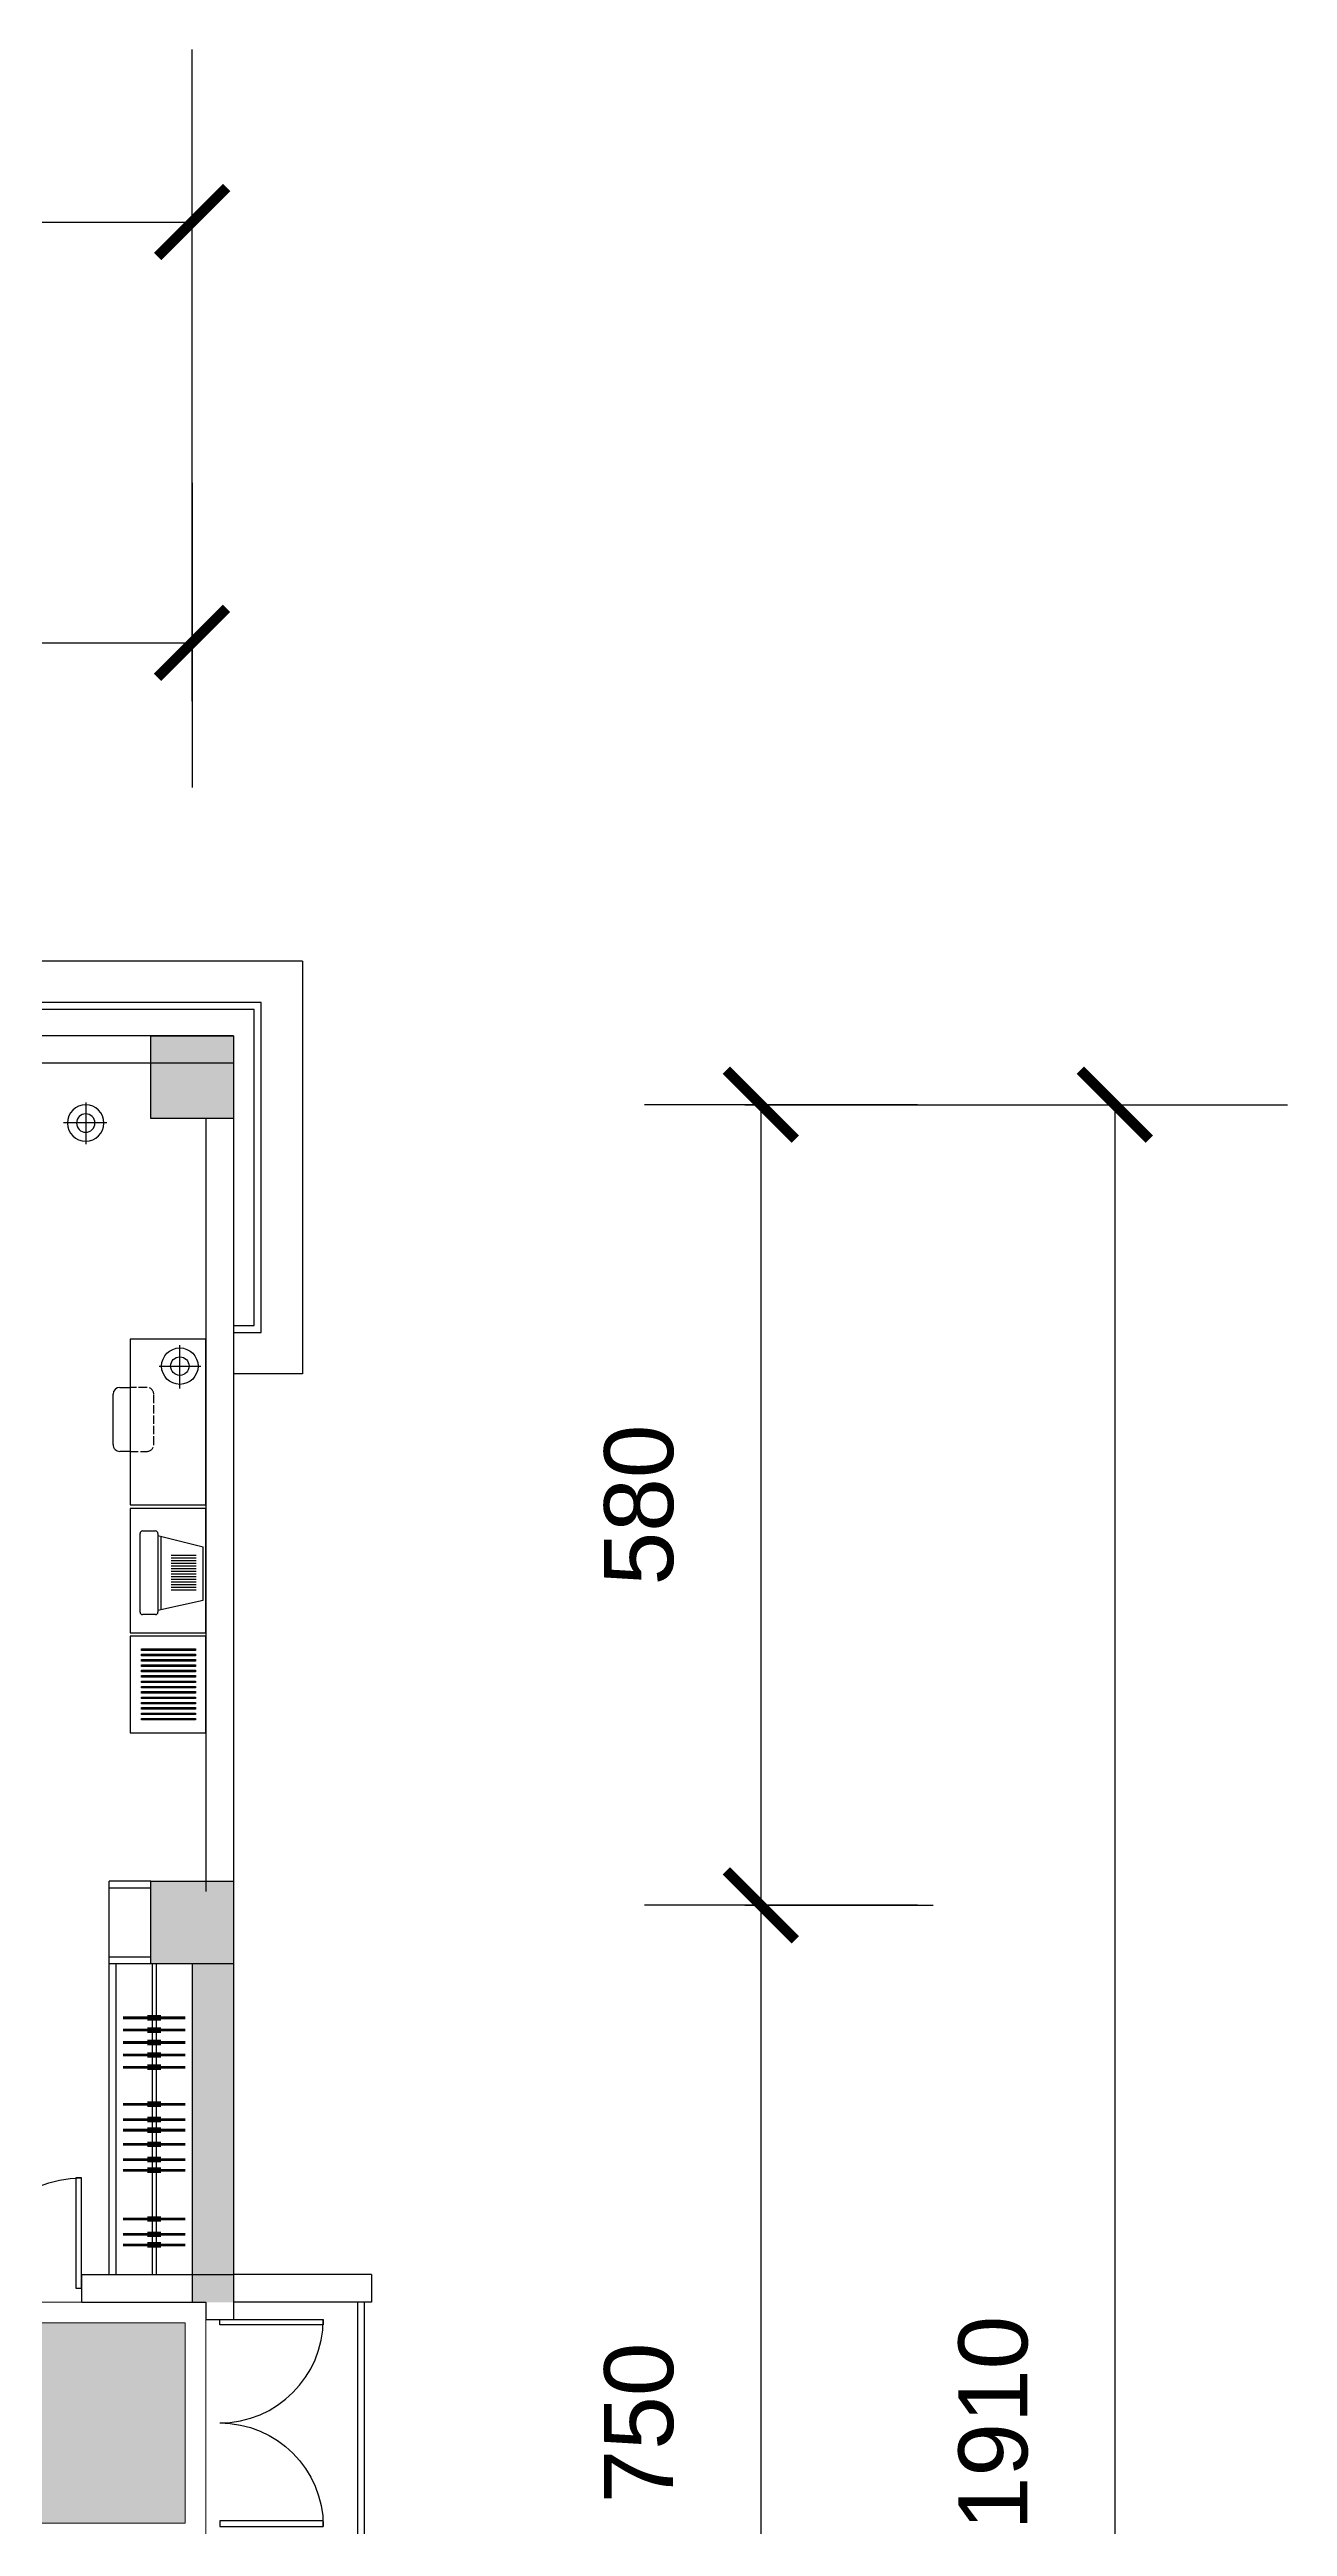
# Model space of a CAD drawing. Header units: centimetres. Extents: x 8510 to 15034, y -974 to 2536.
# Drawn here: x 14137 to 15034, y 742 to 2536 of the extents above; entities that cross this region are included whole.
import ezdxf

# ---------------------------------------------------------------- set-up
doc = ezdxf.new("R2010")
doc.units = ezdxf.units.CM
doc.header["$PDMODE"] = 35
doc.header["$PDSIZE"] = -2
doc.linetypes.add('ACAD_ISO02W100', pattern=[15, 12, -3])
for name, color, linetype in [('5', 5, 'Continuous'), ('AXIS', 3, 'Continuous'), ('P5', 5, 'Continuous'), ('楼梯', 6, 'Continuous'), ('窗线', 2, 'Continuous'), ('轴线', 1, 'Continuous')]:
    doc.layers.add(name, color=color, linetype=linetype)
doc.layers.add('图层1', color=8, linetype='Continuous', lineweight=5)
doc.layers.add('家具', color=6, linetype='Continuous', lineweight=9)
doc.styles.get("Standard").update_dxf_attribs({"font": 'arial.ttf'})
doc.dimstyles.new('副本A3', dxfattribs={"dimscale": 100, "dimtxt": 2.5, "dimasz": 2.5, "dimexe": 1.25, "dimexo": 0.625, "dimtad": 1, "dimdec": 0, "dimtxsty": 'Standard', "dimblk": 'ARCHTICK', "dimcen": 2.5, "dimclrd": 2, "dimclre": 2, "dimclrt": 3, "dimadec": 0, "dimazin": 0, "dimtfac": 1, "dimtdec": 0, "dimtmove": 2, "dimatfit": 3, "dimldrblk": 'DOT', "dimfxl": 1, "dimarcsym": 0})

# ---------------------------------------------------------------- blocks, each defined once
blk = doc.blocks.new('1')
at = {"layer": '楼梯'}
blk.add_lwpolyline([(3443, 18715), (2693, 18715), (2693, 18755), (3443, 18755)], close=True, dxfattribs=at)
blk.add_arc((3443, 18715), 750, 90, 180, dxfattribs=at)
blk = doc.blocks.new('14')
at = {"layer": '5'}
for p, q in [((-328466, -97350), (-328466, -97036)), ((-328613, -97198), (-328311, -97198))]:
    blk.add_line(p, q, dxfattribs=at)
for radius in [132, 66.8]:
    blk.add_circle((-328464, -97198), radius, dxfattribs=at)
blk = doc.blocks.new('13')
at = {"layer": '5'}
for p, q in [((-327333, -96330, 590), (-328533, -96330, 590)), ((-328533, -96330, 590), (-328533, -96880, 590)), ((-327333, -96880, 590), (-327333, -96330, 590)), ((-328490, -96521, 590), (-328176, -96521, 590)), ((-328338, -96668, 590), (-328338, -96367, 590)), ((-328533, -96880, 590), (-327333, -96880, 590)), ((-328184, -96953, 590), (-328184, -96880, 590)), ((-327720, -96880, 590), (-327720, -96953, 590)), ((-327770, -97003, 590), (-328134, -97003, 590))]:
    blk.add_line(p, q, dxfattribs=at)
at = {"layer": '5', "linetype": 'ACAD_ISO02W100', "ltscale": 5}
for p, q in [((-327770, -96708, 590), (-328134, -96708, 590)), ((-328184, -96758, 590), (-328184, -96880, 590)), ((-327720, -96880, 590), (-327720, -96758, 590))]:
    blk.add_line(p, q, dxfattribs=at)
at = {"layer": '5'}
for radius in [132, 66.8]:
    blk.add_circle((-328338, -96519, 590), radius, dxfattribs=at)
at = {"layer": '5', "linetype": 'ACAD_ISO02W100', "ltscale": 5}
for centre, start, end in [((-328134, -96758, 590), 90, 180), ((-327770, -96758, 590), 0, 90)]:
    blk.add_arc(centre, 50, start, end, dxfattribs=at)
at = {"layer": '5'}
for centre, start, end in [((-328134, -96953, 590), 180, 270), ((-327770, -96953, 590), 270, 0)]:
    blk.add_arc(centre, 50, start, end, dxfattribs=at)
blk = doc.blocks.new('_ArchTick')
at = {"color": 0, "linetype": 'ByBlock', "const_width": 0.15}
blk.add_lwpolyline([(-0.5, -0.5), (0.5, 0.5)], dxfattribs=at)
blk = doc.blocks.new('*D112')
at = {"layer": 'Defpoints', "color": 0, "transparency": 16777216}
for p in [(14670, 1772.1), (14670, -137.9), (14909.2, -137.9)]:
    blk.add_point(p, dxfattribs=at)
at = {"layer": '轴线', "color": 0, "lineweight": -2, "transparency": 16777216}
for p, q in [((14732.5, 1772.1), (15034.2, 1772.1)), ((14909.2, 1772.1), (14909.2, -137.9)), ((14732.5, -137.9), (15034.2, -137.9))]:
    blk.add_line(p, q, dxfattribs=at)
at = {"layer": '轴线', "color": 0, "lineweight": -2, "transparency": 16777216, "xscale": 50, "yscale": 50, "zscale": 50}
for p, rotation in [((14909.2, 1772.1), 90), ((14909.2, -137.9), 270)]:
    blk.add_blockref('_ArchTick', p, dxfattribs=dict(at, rotation=rotation))
at = {"layer": '轴线', "color": 0, "transparency": 16777216, "insert": (14821.2, 817.1), "char_height": 50, "attachment_point": 5, "rotation": 90}
blk.add_mtext('1910', dxfattribs=at)
blk = doc.blocks.new('_Dot')
at = {"color": 0, "linetype": 'ByBlock', "lineweight": -2}
blk.add_line((-0.5, 0), (-1, 0), dxfattribs=at)
at = {"color": 0, "linetype": 'ByBlock', "const_width": 0.5}
blk.add_lwpolyline([(-0.25, 0, 1), (0.25, 0, 1)], format="xyb", close=True, dxfattribs=at)
blk = doc.blocks.new('*D111')
at = {"layer": 'Defpoints', "color": 0, "transparency": 16777216}
for p in [(14578.5, 1192.1), (14578.5, 442.1), (14652.6, 442.1)]:
    blk.add_point(p, dxfattribs=at)
at = {"layer": '轴线', "color": 0, "lineweight": -2, "transparency": 16777216}
for p, q in [((14641, 1192.1), (14777.6, 1192.1)), ((14652.6, 1192.1), (14652.6, 442.1)), ((14641, 442.1), (14777.6, 442.1))]:
    blk.add_line(p, q, dxfattribs=at)
at = {"layer": '轴线', "color": 0, "lineweight": -2, "transparency": 16777216, "xscale": 50, "yscale": 50, "zscale": 50}
for p, rotation in [((14652.6, 1192.1), 90), ((14652.6, 442.1), 270)]:
    blk.add_blockref('_ArchTick', p, dxfattribs=dict(at, rotation=rotation))
at = {"layer": '轴线', "color": 0, "transparency": 16777216, "insert": (14564.5, 817.1), "char_height": 50, "attachment_point": 5, "rotation": 90}
blk.add_mtext('750', dxfattribs=at)
blk = doc.blocks.new('*D110')
at = {"layer": 'Defpoints', "color": 0, "transparency": 16777216}
for p in [(14578.5, 1772.1), (14578.5, 1192.1), (14652.6, 1192.1)]:
    blk.add_point(p, dxfattribs=at)
at = {"layer": '轴线', "color": 0, "lineweight": -2, "transparency": 16777216}
for p, q in [((14641, 1772.1), (14777.6, 1772.1)), ((14652.6, 1772.1), (14652.6, 1192.1)), ((14641, 1192.1), (14777.6, 1192.1))]:
    blk.add_line(p, q, dxfattribs=at)
at = {"layer": '轴线', "color": 0, "lineweight": -2, "transparency": 16777216, "xscale": 50, "yscale": 50, "zscale": 50}
for p, rotation in [((14652.6, 1772.1), 90), ((14652.6, 1192.1), 270)]:
    blk.add_blockref('_ArchTick', p, dxfattribs=dict(at, rotation=rotation))
at = {"layer": '轴线', "color": 0, "transparency": 16777216, "insert": (14564.5, 1482.1), "char_height": 50, "attachment_point": 5, "rotation": 90}
blk.add_mtext('580', dxfattribs=at)
blk = doc.blocks.new('*D107')
at = {"layer": 'Defpoints', "color": 0, "transparency": 16777216}
for p in [(14240.6, 2411.5), (9240.6, 2099.2), (14240.6, 2002)]:
    blk.add_point(p, dxfattribs=at)
at = {"layer": '家具', "color": 0, "lineweight": -2, "transparency": 16777216}
for p, q in [((9240.6, 2161.7), (9240.6, 2536.5)), ((14240.6, 2064.5), (14240.6, 2536.5)), ((9240.6, 2411.5), (14240.6, 2411.5))]:
    blk.add_line(p, q, dxfattribs=at)
at = {"layer": '家具', "color": 0, "lineweight": -2, "transparency": 16777216, "xscale": 50, "yscale": 50, "zscale": 50, "rotation": 180}
blk.add_blockref('_ArchTick', (9240.6, 2411.5), dxfattribs=at)
at = {"layer": '家具', "color": 0, "lineweight": -2, "transparency": 16777216, "xscale": 50, "yscale": 50, "zscale": 50}
blk.add_blockref('_ArchTick', (14240.6, 2411.5), dxfattribs=at)
at = {"layer": '家具', "color": 0, "transparency": 16777216, "insert": (11740.6, 2499.5), "char_height": 50, "attachment_point": 5}
blk.add_mtext('5000', dxfattribs=at)
blk = doc.blocks.new('*D106')
at = {"layer": 'Defpoints', "color": 0, "transparency": 16777216}
for p in [(14240.6, 2106.7), (13790.6, 2002), (14240.6, 2002)]:
    blk.add_point(p, dxfattribs=at)
at = {"layer": '轴线', "color": 0, "lineweight": -2, "transparency": 16777216}
for p, q in [((13790.6, 2064.5), (13790.6, 2231.7)), ((14240.6, 2064.5), (14240.6, 2231.7)), ((13790.6, 2106.7), (14240.6, 2106.7))]:
    blk.add_line(p, q, dxfattribs=at)
at = {"layer": '轴线', "color": 0, "lineweight": -2, "transparency": 16777216, "xscale": 50, "yscale": 50, "zscale": 50, "rotation": 180}
blk.add_blockref('_ArchTick', (13790.6, 2106.7), dxfattribs=at)
at = {"layer": '轴线', "color": 0, "lineweight": -2, "transparency": 16777216, "xscale": 50, "yscale": 50, "zscale": 50}
blk.add_blockref('_ArchTick', (14240.6, 2106.7), dxfattribs=at)
at = {"layer": '轴线', "color": 0, "transparency": 16777216, "insert": (14015.6, 2194.8), "char_height": 50, "attachment_point": 5}
blk.add_mtext('450', dxfattribs=at)

msp = doc.modelspace()

# ---------------------------------------------------------------- hatches: boundary and pattern name
at = {"layer": '图层1'}
h = msp.add_hatch(dxfattribs=at)
h.set_pattern_fill('CROSS', scale=3.5, style=0)
h.set_pattern_definition([(0, (-25330.528, 679.627), (22.225, 22.225), [11.1125, -33.3375]), (90, (-25324.972, 674.07), (-22.225, 22.225), [11.1125, -33.3375])])
h.paths.add_polyline_path([(9245.6, 889.6), (14235.6, 889.6), (14235.6, 744.6), (9245.6, 744.6)])

# ---------------------------------------------------------------- linework, layer by layer
at = {"layer": '5', "color": 7}
for p, q in [((14195.6, 1479.6), (14195.6, 1389.6)), ((14250.6, 1479.6), (14195.6, 1479.6)), ((14250.6, 1389.6), (14250.6, 1479.6)), ((14202.9, 1404.5), (14202.9, 1461.5)), ((14204.7, 1463.3), (14214, 1463.3)), ((14215.8, 1461.5), (14215.8, 1404.5)), ((14215.8, 1460.1), (14248.6, 1451.9)), ((14217.9, 1458.7), (14217.9, 1406.7)), ((14243.6, 1445.5), (14225.4, 1445.5)), ((14243.6, 1443.5), (14225.4, 1443.5)), ((14243.6, 1441.6), (14225.4, 1441.6)), ((14243.6, 1439.7), (14225.4, 1439.7)), ((14243.6, 1437.7), (14225.4, 1437.7)), ((14243.6, 1437.7), (14225.4, 1437.7)), ((14243.6, 1435.8), (14225.4, 1435.8)), ((14243.6, 1435.8), (14225.4, 1435.8)), ((14248.6, 1413.1), (14248.6, 1451.9)), ((14243.6, 1433.9), (14225.4, 1433.9)), ((14243.6, 1431.9), (14225.4, 1431.9)), ((14243.6, 1430), (14225.4, 1430)), ((14243.6, 1428.1), (14225.4, 1428.1)), ((14243.6, 1426.1), (14225.4, 1426.1)), ((14243.6, 1424.2), (14225.4, 1424.2)), ((14243.6, 1422.3), (14225.4, 1422.3)), ((14243.6, 1420.3), (14225.4, 1420.3)), ((14214, 1402.8), (14204.7, 1402.8)), ((14215.8, 1405.8), (14248.6, 1413.1)), ((14195.6, 1389.6), (14250.6, 1389.6)), ((14195.6, 1387.1), (14195.6, 1317.1)), ((14250.6, 1387.1), (14195.6, 1387.1)), ((14250.6, 1317.1), (14250.6, 1387.1)), ((14203.9, 1376.8), (14203.9, 1377.9)), ((14203.9, 1377.9), (14243.1, 1377.9)), ((14243.1, 1376.8), (14203.9, 1376.8)), ((14203.9, 1372.9), (14203.9, 1374)), ((14203.9, 1374), (14243.1, 1374)), ((14243.1, 1372.9), (14203.9, 1372.9)), ((14203.9, 1369), (14203.9, 1370.1)), ((14203.9, 1370.1), (14243.1, 1370.1)), ((14243.1, 1369), (14203.9, 1369)), ((14203.9, 1365.2), (14203.9, 1366.2)), ((14203.9, 1366.2), (14243.1, 1366.2)), ((14243.1, 1365.2), (14203.9, 1365.2)), ((14243.1, 1377.9), (14243.1, 1376.8)), ((14243.1, 1374), (14243.1, 1372.9)), ((14243.1, 1370.1), (14243.1, 1369)), ((14243.1, 1366.2), (14243.1, 1365.2)), ((14203.9, 1361.3), (14203.9, 1362.4)), ((14203.9, 1362.4), (14243.1, 1362.4)), ((14243.1, 1361.3), (14203.9, 1361.3)), ((14203.9, 1357.4), (14203.9, 1358.5)), ((14203.9, 1358.5), (14243.1, 1358.5)), ((14243.1, 1357.4), (14203.9, 1357.4)), ((14203.9, 1353.5), (14203.9, 1354.6)), ((14203.9, 1354.6), (14243.1, 1354.6)), ((14243.1, 1353.5), (14203.9, 1353.5)), ((14203.9, 1349.7), (14203.9, 1350.7)), ((14203.9, 1350.7), (14243.1, 1350.7)), ((14243.1, 1349.7), (14203.9, 1349.7)), ((14203.9, 1345.8), (14203.9, 1346.9)), ((14203.9, 1346.9), (14243.1, 1346.9)), ((14243.1, 1345.8), (14203.9, 1345.8)), ((14243.1, 1362.4), (14243.1, 1361.3)), ((14243.1, 1358.5), (14243.1, 1357.4)), ((14243.1, 1354.6), (14243.1, 1353.5)), ((14243.1, 1350.7), (14243.1, 1349.7)), ((14243.1, 1346.9), (14243.1, 1345.8)), ((14203.9, 1341.9), (14203.9, 1343)), ((14203.9, 1343), (14243.1, 1343)), ((14243.1, 1341.9), (14203.9, 1341.9)), ((14203.9, 1338), (14203.9, 1339.1)), ((14203.9, 1339.1), (14243.1, 1339.1)), ((14243.1, 1338), (14203.9, 1338)), ((14203.9, 1334.2), (14203.9, 1335.3)), ((14203.9, 1335.3), (14243.1, 1335.3)), ((14243.1, 1334.2), (14203.9, 1334.2)), ((14203.9, 1330.3), (14203.9, 1331.4)), ((14203.9, 1331.4), (14243.1, 1331.4)), ((14243.1, 1330.3), (14203.9, 1330.3)), ((14243.1, 1343), (14243.1, 1341.9)), ((14243.1, 1339.1), (14243.1, 1338)), ((14243.1, 1335.3), (14243.1, 1334.2)), ((14243.1, 1331.4), (14243.1, 1330.3)), ((14195.6, 1317.1), (14250.6, 1317.1)), ((14203.9, 1326.4), (14203.9, 1327.5)), ((14203.9, 1327.5), (14243.1, 1327.5)), ((14243.1, 1326.4), (14203.9, 1326.4)), ((14243.1, 1327.5), (14243.1, 1326.4))]:
    msp.add_line(p, q, dxfattribs=at)
at = {"layer": '5', "color": 7, "linetype": 'Continuous', "ltscale": 0.83333}
for p, q in [((14211.6, 1149.6), (14211.6, 924.6)), ((14214.6, 1149.6), (14214.6, 924.6))]:
    msp.add_line(p, q, dxfattribs=at)
for points, const_width in [([(14218.1, 1110.6), (14208.1, 1110.6)], 4), ([(14235.6, 1110.6), (14190.6, 1110.6)], 2), ([(14235.6, 1101.7), (14190.6, 1101.7)], 2), ([(14218.1, 1101.7), (14208.1, 1101.7)], 4), ([(14218.1, 1092.7), (14208.1, 1092.7)], 4), ([(14235.6, 1092.7), (14190.6, 1092.7)], 2), ([(14235.6, 1083.7), (14190.6, 1083.7)], 2), ([(14218.1, 1083.7), (14208.1, 1083.7)], 4), ([(14218.1, 1074.8), (14208.1, 1074.8)], 4), ([(14235.6, 1074.8), (14190.6, 1074.8)], 2), ([(14235.6, 1048), (14190.6, 1048)], 2), ([(14218.1, 1048), (14208.1, 1048)], 4), ([(14235.6, 1036.9), (14190.6, 1036.9)], 2), ([(14235.6, 1029.2), (14190.6, 1029.2)], 2), ([(14218.1, 1036.9), (14208.1, 1036.9)], 4), ([(14218.1, 1029.2), (14208.1, 1029.2)], 4), ([(14235.6, 1019), (14190.6, 1019)], 2), ([(14235.6, 1007.9), (14190.6, 1007.9)], 2), ([(14218.1, 1019), (14208.1, 1019)], 4), ([(14218.1, 1007.9), (14208.1, 1007.9)], 4), ([(14235.6, 1000.2), (14190.6, 1000.2)], 2), ([(14218.1, 1000.2), (14208.1, 1000.2)], 4), ([(14235.6, 964.9), (14190.6, 964.9)], 2), ([(14235.6, 953.8), (14190.6, 953.8)], 2), ([(14218.1, 964.9), (14208.1, 964.9)], 4), ([(14218.1, 953.8), (14208.1, 953.8)], 4), ([(14235.6, 946.1), (14190.6, 946.1)], 2), ([(14218.1, 946.1), (14208.1, 946.1)], 4)]:
    msp.add_lwpolyline(points, dxfattribs=dict(at, const_width=const_width))
at = {"layer": '5', "color": 7}
for centre, start, end in [((14204.7, 1461.5), 90, 180), ((14214, 1461.5), 0, 90), ((14204.7, 1404.5), 180, 270), ((14214, 1404.5), 270, 0)]:
    msp.add_arc(centre, 1.78, start, end, dxfattribs=at)
at = {"layer": 'AXIS', "color": 7}
for p, q in [((14240.6, 2222.5), (14240.6, 2002)), ((14766.3, 1772.1), (14568.3, 1772.1)), ((14766.3, 1192.1), (14568.3, 1192.1))]:
    msp.add_line(p, q, dxfattribs=at)
at = {"layer": 'P5', "color": 7}
for p, q in [((14180.6, 924.6), (14180.6, 1209.6)), ((14210.6, 1209.6), (14180.6, 1209.6)), ((14210.6, 1204.6), (14180.6, 1204.6)), ((14210.6, 1154.6), (14180.6, 1154.6)), ((14210.6, 1149.6), (14180.6, 1149.6)), ((14185.6, 924.6), (14185.6, 1149.6))]:
    msp.add_line(p, q, dxfattribs=at)
at = {"layer": '图层1', "color": 7}
for points in [[(9230.6, 904.6), (14250.6, 904.6), (14250.6, 729.6), (9230.6, 729.6)], [(9245.6, 889.6), (14235.6, 889.6), (14235.6, 744.6), (9245.6, 744.6)]]:
    msp.add_lwpolyline(points, close=True, dxfattribs=at)
at = {"layer": '楼梯', "color": 7}
for p, q in [((14320.6, 1876.1), (13835.6, 1876.1)), ((14320.6, 1876.1), (14320.6, 1577.1)), ((14320.6, 1577.1), (14270.6, 1577.1)), ((14360.6, 729.6), (14360.6, 904.6)), ((14365.6, 729.6), (14365.6, 904.6))]:
    msp.add_line(p, q, dxfattribs=at)
at = {"layer": '窗线', "color": 7}
for points in [[(14270.6, 1607.1), (14290.6, 1607.1), (14290.6, 1846.1), (13835.6, 1846.1)], [(14270.6, 1612.1), (14285.6, 1612.1), (14285.6, 1841.1), (13835.6, 1841.1)]]:
    msp.add_lwpolyline(points, dxfattribs=at)
at = {"layer": '轴线', "color": 7}
for p, q in [((14270.6, 1822.1), (14110.6, 1822.1)), ((14270.6, 1822.1), (14270.6, 1202.1)), ((14270.6, 1802.1), (14110.6, 1802.1)), ((14250.6, 1762.1), (14250.6, 1202.1)), ((14240.6, 1149.6), (14240.6, 904.6)), ((14270.6, 1149.6), (14270.6, 892.1)), ((14160.6, 924.6), (14270.6, 924.6)), ((14160.6, 904.6), (14160.6, 924.6)), ((14370.6, 924.6), (14270.6, 924.6)), ((14370.6, 924.6), (14370.6, 904.6)), ((14160.6, 904.6), (14250.6, 904.6)), ((14250.6, 904.6), (14250.6, 892.1)), ((14370.6, 904.6), (14270.6, 904.6)), ((14250.6, 892.1), (14270.6, 892.1))]:
    msp.add_line(p, q, dxfattribs=at)
for points in [[(14210.6, 1822.1), (14270.6, 1822.1), (14270.6, 1762.1), (14210.6, 1762.1)], [(14210.6, 1209.6), (14270.6, 1209.6), (14270.6, 1149.6), (14210.6, 1149.6)]]:
    msp.add_lwpolyline(points, close=True, dxfattribs=at)
for points in [[(14210.6, 1822.1), (14270.6, 1822.1), (14210.6, 1762.1), (14270.6, 1762.1)], [(14210.6, 1209.6), (14270.6, 1209.6), (14210.6, 1149.6), (14270.6, 1149.6)], [(14270.6, 1149.6), (14240.6, 1149.6), (14270.6, 904.6), (14240.6, 904.6)]]:
    msp.add_solid(points, dxfattribs=at)

# ---------------------------------------------------------------- block references
at = {"layer": '5', "color": 7, "linetype": 'Continuous', "yscale": 0.1, "zscale": 0.1}
for name, p, xscale, rotation in [('14', (4443.7, -31087.6), -0.1, 90), ('13', (23883.6, -31251.1, -59), 0.1, 270)]:
    msp.add_blockref(name, p, dxfattribs=dict(at, xscale=xscale, rotation=rotation))
at = {"layer": '楼梯', "color": 7}
for p, xscale, yscale, zscale, rotation in [((16156.8, 1281.9), -0.1066666666651145, 0.1066666666651145, 0.1066666666666667, 90), ((14604.9, 2763.6), 0.1, 0.1, 0.1, 180)]:
    msp.add_blockref('1', p, dxfattribs=dict(at, xscale=xscale, yscale=yscale, zscale=zscale, rotation=rotation))
at = {"layer": '楼梯', "color": 7, "xscale": -0.1, "yscale": 0.1, "zscale": 0.1}
msp.add_blockref('1', (14604.9, -1129.4), dxfattribs=at)

# ---------------------------------------------------------------- dimensions: what is measured, and where the dimension line sits
at = {"layer": '家具', "color": 7}
dim = msp.add_linear_dim(base=(14240.6, 2411.5), p1=(9240.6, 2099.2), p2=(14240.6, 2002), dimstyle='副本A3', override={"dimscale": 0, "dimtxt": 5, "dimasz": 5, "dimexe": 12.5, "dimexo": 6.25, "dimgap": 6.25, "dimcen": 25, "dimclrd": 0, "dimclre": 0, "dimclrt": 0}, dxfattribs=at)
dim.commit()
dim.dimension.update_dxf_attribs({"geometry": '*D107', "text_midpoint": (11740.6, 2499.5)})
at = {"layer": '轴线', "color": 7}
dim = msp.add_linear_dim(base=(14240.6, 2106.7), p1=(13790.6, 2002), p2=(14240.6, 2002), dimstyle='副本A3', override={"dimscale": 0, "dimtxt": 5, "dimasz": 5, "dimexe": 12.5, "dimexo": 6.25, "dimgap": 6.25, "dimcen": 25, "dimclrd": 0, "dimclre": 0, "dimclrt": 0}, dxfattribs=at)
dim.commit()
dim.dimension.update_dxf_attribs({"geometry": '*D106', "text_midpoint": (14015.6, 2194.8)})
for base, p1, p2, picture, middle in [((14652.6, 1192.1), (14578.5, 1772.1), (14578.5, 1192.1), '*D110', (14564.5, 1482.1)), ((14909.2, -137.9), (14670, 1772.1), (14670, -137.9), '*D112', (14821.2, 817.1)), ((14652.6, 442.1), (14578.5, 1192.1), (14578.5, 442.1), '*D111', (14564.5, 817.1))]:
    dim = msp.add_linear_dim(base=base, p1=p1, p2=p2, angle=90, dimstyle='副本A3', override={"dimscale": 0, "dimtxt": 5, "dimasz": 5, "dimexe": 12.5, "dimexo": 6.25, "dimgap": 6.25, "dimcen": 25, "dimclrd": 0, "dimclre": 0, "dimclrt": 0}, dxfattribs=at)
    dim.commit()
    dim.dimension.update_dxf_attribs({"geometry": picture, "text_midpoint": middle})

doc.saveas('drawing.dxf')
